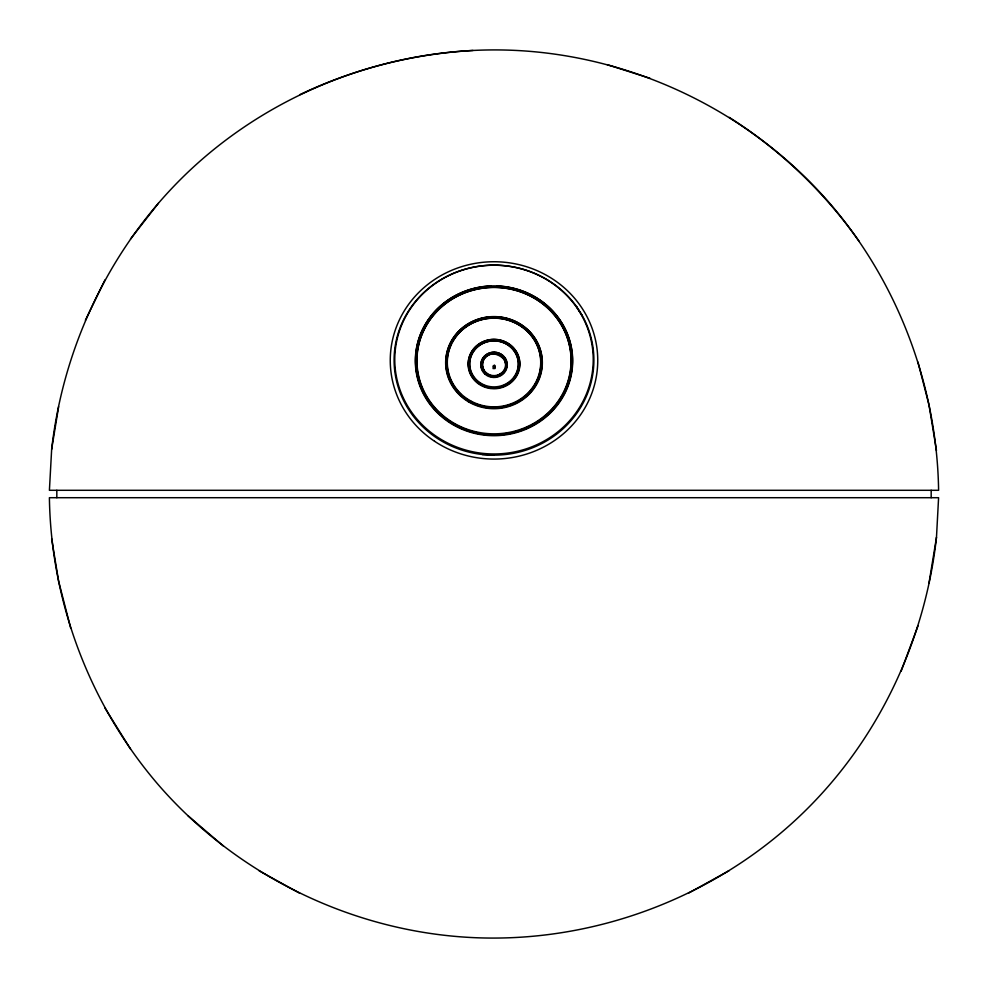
<?xml version="1.0" encoding="UTF-8"?>
<svg xmlns="http://www.w3.org/2000/svg" width="988" height="988" viewBox="0 0 988 988"><rect width="100%" height="100%" fill="white"/><g stroke="black" fill="none" stroke-linecap="round" stroke-linejoin="round"><path stroke-width="1.48" d="M936.476 537.423L938.588 497.705L49.4 497.705C50.931 602.248 90.18 705.58 158.389 784.843C237.034 875.578 353.049 931.919 472.993 937.6C592.689 943.244 713.274 898.351 800.107 815.755C876.801 742.84 924.867 642.373 936.476 537.423L929.004 583.056M51.66 449.182L49.412 490.295L938.6 490.295C937.007 386.728 898.586 284.235 831.464 205.306C753.103 113.706 636.865 56.588 516.489 50.462C396.349 44.386 275.17 89.278 187.979 172.159C111.644 244.802 63.516 344.676 51.66 449.182L58.638 406.673M901.18 671.111L917.976 625.923M85.388 320.236L105 279.888M493.173 365.968C495.531 373.859 495.161 358.558 493.173 368.685M130.502 238.985L158.438 203.207M500.644 374.304L502.41 372.896A11.844 11.263 0 0 0 504.954 369.24M496.334 376.02C525.073 363.757 482.305 338.341 482.391 367.19M688.327 893.251L729.156 870.65M299.895 94.638C354.075 68.802 413.07 53.809 472.993 50.462M495.161 376.02L498.631 375.341M494 455.135L482.65 454.517L494 455.135A99.899 95.009 0 0 0 582.29 315.691L576.683 306.823L582.315 315.715M492.53 375.971L489.579 375.428A11.844 11.263 0 0 0 491.629 376.008M607.163 64.628L650.055 78.299M259.14 870.836L299.895 893.362M505.597 367.24A11.844 11.263 0 0 0 505.844 364.98L504.893 360.571L502.324 356.977A11.844 11.263 0 0 0 494 353.729L489.369 354.618L485.59 357.063A11.844 11.263 0 0 0 482.156 364.98L484.206 371.303L488.282 374.613M729.156 117.35C780.174 149.744 824.498 192.092 859.264 241.517M188.029 815.779L223.486 846.111M483.107 369.389L485.676 372.982M105 708.112L130.502 749.015M70.654 627.96L58.638 581.327L51.66 538.818M917.976 362.077L929.004 404.944L936.476 450.577M931.178 490.295L931.178 497.705M494.827 365.955L494.827 368.685M494.432 365.708L494.432 368.438M494 365.634L494 368.363M493.543 365.721L493.543 368.45M56.822 490.295L56.822 497.705M482.675 454.529A99.899 95.009 0 0 1 408.538 310.936A99.899 95.009 0 0 1 576.671 306.799M496.717 286.063A78.694 74.841 0 0 1 561.69 399.016A78.694 74.841 0 0 1 426.322 399.029A78.694 74.841 0 0 1 491.258 286.063M570.842 353.037A77.286 73.507 0 0 1 563.024 394.014M562.629 394.768A77.286 73.507 0 0 1 557.244 403.203M556.59 404.08A77.286 73.507 0 0 1 555.182 405.87M554.898 406.204A77.286 73.507 0 0 1 531.272 425.334M530.111 425.939A77.286 73.507 0 0 1 519.33 430.398M518.404 430.694A77.286 73.507 0 0 1 512.414 432.336M510.166 432.83A77.286 73.507 0 0 1 500.694 434.177M487.343 434.177A77.286 73.507 0 0 1 483.083 433.72M479.625 433.164A77.286 73.507 0 0 1 469.769 430.743M468.868 430.459A77.286 73.507 0 0 1 458.037 426.013M456.925 425.445A77.286 73.507 0 0 1 443.958 416.973M443.143 416.294A77.286 73.507 0 0 1 432.991 406.068M431.805 404.586A77.286 73.507 0 0 1 429.323 401.19M428.804 400.424A77.286 73.507 0 0 1 423.272 390.593M422.765 389.457A77.286 73.507 0 0 1 417.393 370.735M417.072 368.079A77.286 73.507 0 0 1 417.158 353M417.344 351.567A77.286 73.507 0 0 1 419.159 342.601M419.455 341.527A77.286 73.507 0 0 1 499.422 287.619A77.286 73.507 0 0 1 570.669 351.629M452.208 342.478A46.942 44.645 0 0 1 514.711 322.743A46.942 44.645 0 0 1 536.459 381.862M535.792 383.159A46.942 44.645 0 0 1 464.15 397.287M461.297 394.854A46.942 44.645 0 0 1 451.541 343.775M476.759 380.763A24.515 23.304 0 0 1 475.697 348.702A24.515 23.304 0 0 1 509.302 345.998A24.515 23.304 0 0 1 513.933 377.774M510.635 381.319A24.515 23.304 0 0 1 502.522 386.061M484.738 385.777A24.515 23.304 0 0 1 477.402 381.356M497.544 339.699L494 339.464A25.91 24.638 0 0 0 468.151 362.423A25.91 24.638 0 0 0 490.456 388.531L494 388.753A25.91 24.638 0 0 0 519.849 365.807A25.91 24.638 0 0 0 497.544 339.699M434.572 441.278A103.74 98.664 0 0 0 597.357 368.907A103.74 98.664 0 0 0 450.071 271.021A103.74 98.664 0 0 0 434.572 441.278M443.167 440.648A99.232 94.379 0 0 0 593.22 360.929A99.232 94.379 0 0 0 445.613 277.196A99.232 94.379 0 0 0 443.167 440.648M451.318 423.086A78.447 74.606 0 0 0 572.348 364.337A78.447 74.606 0 0 0 458.346 294.029A78.447 74.606 0 0 0 451.318 423.086M453.084 422.654A77.052 73.273 0 0 0 571.002 363.238A77.052 73.273 0 0 0 457.926 295.82A77.052 73.273 0 0 0 453.084 422.654M468.324 401.696A48.35 45.979 0 0 0 542.313 364.399A48.35 45.979 0 0 0 471.362 322.1A48.35 45.979 0 0 0 468.324 401.696M468.448 401.128A48.103 45.757 0 0 0 542.079 364.016A48.103 45.757 0 0 0 471.474 321.927A48.103 45.757 0 0 0 468.448 401.128M470.646 400.906A46.708 44.423 0 0 0 540.708 362.448A46.708 44.423 0 0 0 470.646 323.978A46.708 44.423 0 0 0 470.646 400.906M485.219 374.316A13.239 12.597 0 0 0 506.968 367.425A13.239 12.597 0 0 0 489.813 352.951A13.239 12.597 0 0 0 485.219 374.316M485.38 373.773A12.992 12.362 0 0 0 506.733 367.005A12.992 12.362 0 0 0 489.887 352.79A12.992 12.362 0 0 0 485.38 373.773M486.306 372.859A11.597 11.029 0 0 0 505.362 366.82A11.597 11.029 0 0 0 490.332 354.149A11.597 11.029 0 0 0 486.306 372.859M481.168 384.888A25.676 24.416 0 0 0 519.676 363.745A25.676 24.416 0 0 0 481.168 342.601A25.676 24.416 0 0 0 481.168 384.888M480.378 382.924A24.268 23.082 0 0 0 518.206 365.498A24.268 23.082 0 0 0 483.428 343.058A24.268 23.082 0 0 0 480.378 382.924"/></g></svg>
